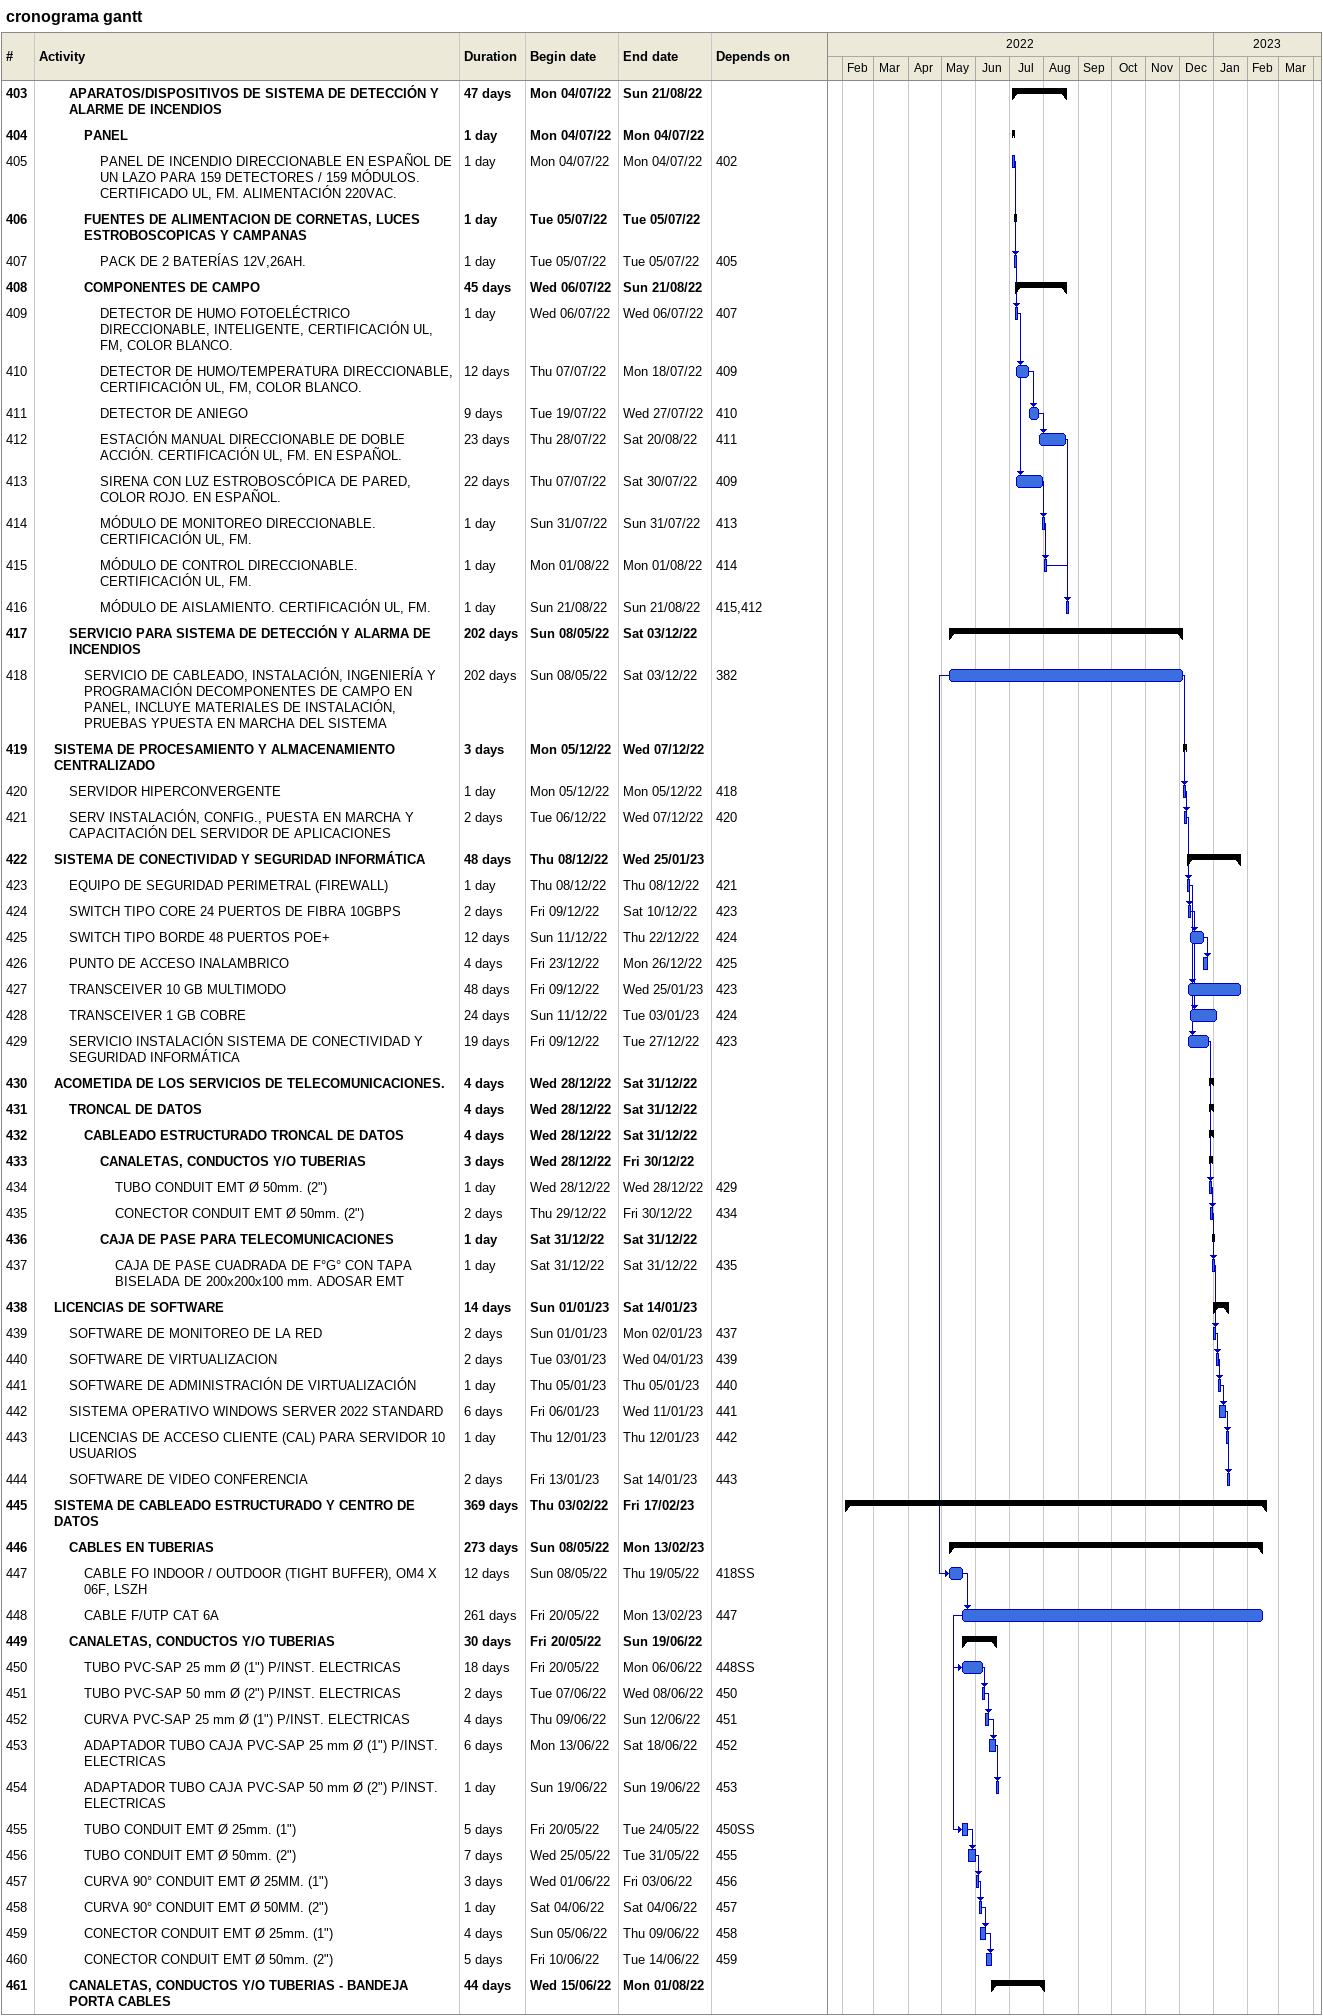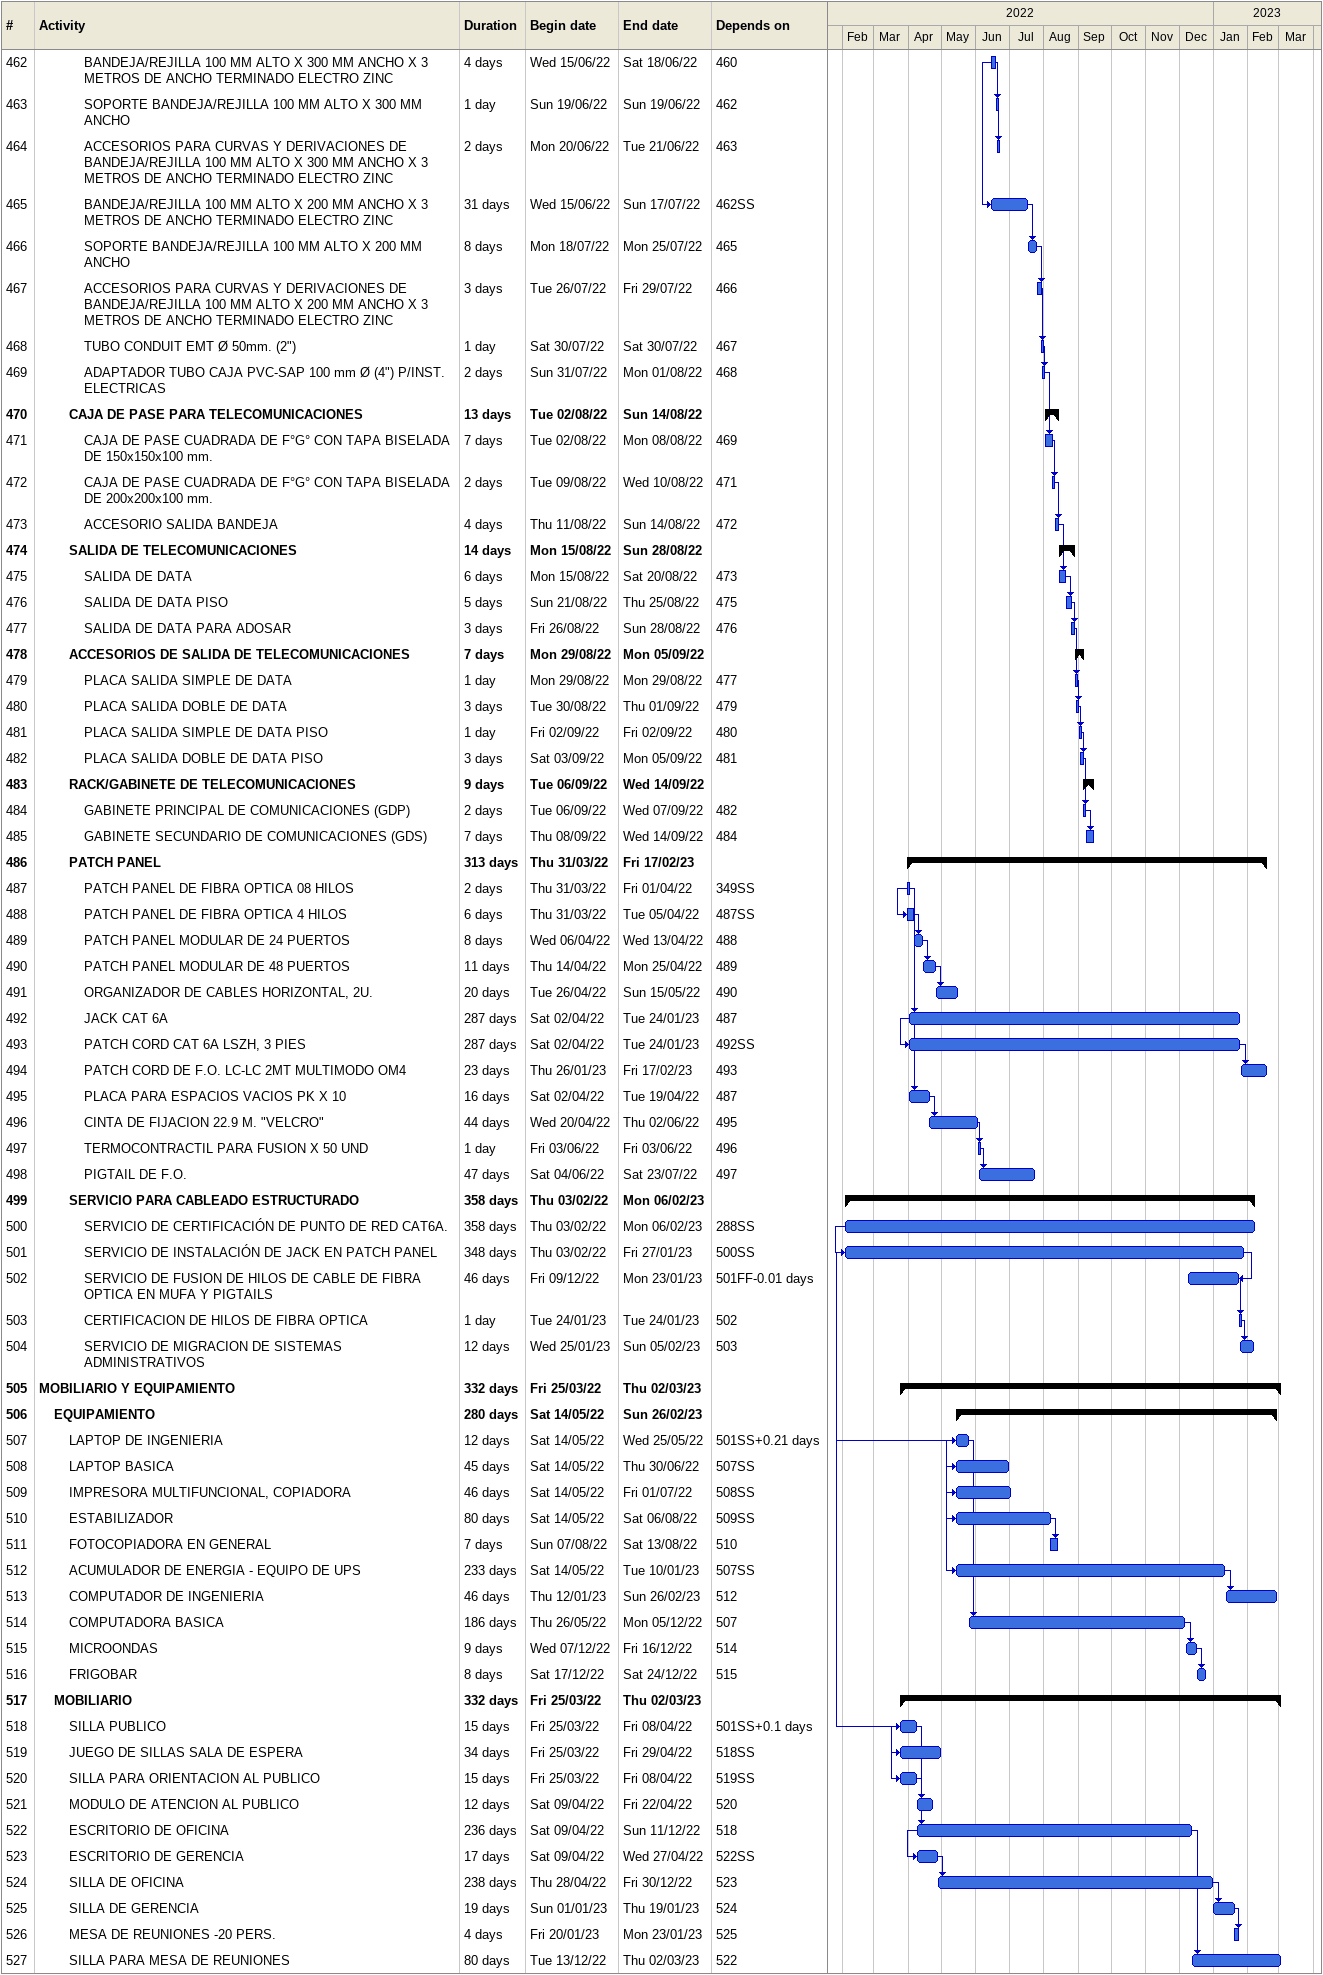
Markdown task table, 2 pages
cronograma gantt

| ID | Level | Task | Duration | Start | Finish | Predecessors |
|---|---|---|---|---|---|---|
| 403 | 3 | **APARATOS/DISPOSITIVOS DE SISTEMA DE DETECCIÓN Y ALARME DE INCENDIOS** | 47d | 2022-07-04 | 2022-08-21 |  |
| 404 | 4 | **PANEL** | 1d | 2022-07-04 | 2022-07-04 |  |
| 405 | 5 | PANEL DE INCENDIO DIRECCIONABLE EN ESPAÑOL DE UN LAZO PARA 159 DETECTORES / 159 MÓDULOS. CERTIFICADO UL, FM. ALIMENTACIÓN 220VAC. | 1d | 2022-07-04 | 2022-07-04 | 402 |
| 406 | 4 | **FUENTES DE ALIMENTACION DE CORNETAS, LUCES ESTROBOSCOPICAS Y CAMPANAS** | 1d | 2022-07-05 | 2022-07-05 |  |
| 407 | 5 | PACK DE 2 BATERÍAS 12V,26AH. | 1d | 2022-07-05 | 2022-07-05 | 405 |
| 408 | 4 | **COMPONENTES DE CAMPO** | 45d | 2022-07-06 | 2022-08-21 |  |
| 409 | 5 | DETECTOR DE HUMO FOTOELÉCTRICO DIRECCIONABLE, INTELIGENTE, CERTIFICACIÓN UL, FM, COLOR BLANCO. | 1d | 2022-07-06 | 2022-07-06 | 407 |
| 410 | 5 | DETECTOR DE HUMO/TEMPERATURA DIRECCIONABLE, CERTIFICACIÓN UL, FM, COLOR BLANCO. | 12d | 2022-07-07 | 2022-07-18 | 409 |
| 411 | 5 | DETECTOR DE ANIEGO | 9d | 2022-07-19 | 2022-07-27 | 410 |
| 412 | 5 | ESTACIÓN MANUAL DIRECCIONABLE DE DOBLE ACCIÓN. CERTIFICACIÓN UL, FM. EN ESPAÑOL. | 23d | 2022-07-28 | 2022-08-20 | 411 |
| 413 | 5 | SIRENA CON LUZ ESTROBOSCÓPICA DE PARED, COLOR ROJO. EN ESPAÑOL. | 22d | 2022-07-07 | 2022-07-30 | 409 |
| 414 | 5 | MÓDULO DE MONITOREO DIRECCIONABLE. CERTIFICACIÓN UL, FM. | 1d | 2022-07-31 | 2022-07-31 | 413 |
| 415 | 5 | MÓDULO DE CONTROL DIRECCIONABLE. CERTIFICACIÓN UL, FM. | 1d | 2022-08-01 | 2022-08-01 | 414 |
| 416 | 5 | MÓDULO DE AISLAMIENTO. CERTIFICACIÓN UL, FM. | 1d | 2022-08-21 | 2022-08-21 | 415, 412 |
| 417 | 3 | **SERVICIO PARA SISTEMA DE DETECCIÓN Y ALARMA DE INCENDIOS** | 202d | 2022-05-08 | 2022-12-03 |  |
| 418 | 4 | SERVICIO DE CABLEADO, INSTALACIÓN, INGENIERÍA Y PROGRAMACIÓN DECOMPONENTES DE CAMPO EN PANEL, INCLUYE MATERIALES DE INSTALACIÓN, PRUEBAS YPUESTA EN MARCHA DEL SISTEMA | 202d | 2022-05-08 | 2022-12-03 | 382 |
| 419 | 2 | **SISTEMA DE PROCESAMIENTO Y ALMACENAMIENTO CENTRALIZADO** | 3d | 2022-12-05 | 2022-12-07 |  |
| 420 | 3 | SERVIDOR HIPERCONVERGENTE | 1d | 2022-12-05 | 2022-12-05 | 418 |
| 421 | 3 | SERV INSTALACIÓN, CONFIG., PUESTA EN MARCHA Y CAPACITACIÓN DEL SERVIDOR DE APLICACIONES | 2d | 2022-12-06 | 2022-12-07 | 420 |
| 422 | 2 | **SISTEMA DE CONECTIVIDAD Y SEGURIDAD INFORMÁTICA** | 48d | 2022-12-08 | 2023-01-25 |  |
| 423 | 3 | EQUIPO DE SEGURIDAD PERIMETRAL (FIREWALL) | 1d | 2022-12-08 | 2022-12-08 | 421 |
| 424 | 3 | SWITCH TIPO CORE 24 PUERTOS DE FIBRA 10GBPS | 2d | 2022-12-09 | 2022-12-10 | 423 |
| 425 | 3 | SWITCH TIPO BORDE 48 PUERTOS POE+ | 12d | 2022-12-11 | 2022-12-22 | 424 |
| 426 | 3 | PUNTO DE ACCESO INALAMBRICO | 4d | 2022-12-23 | 2022-12-26 | 425 |
| 427 | 3 | TRANSCEIVER 10 GB MULTIMODO | 48d | 2022-12-09 | 2023-01-25 | 423 |
| 428 | 3 | TRANSCEIVER 1 GB COBRE | 24d | 2022-12-11 | 2023-01-03 | 424 |
| 429 | 3 | SERVICIO INSTALACIÓN SISTEMA DE CONECTIVIDAD Y SEGURIDAD INFORMÁTICA | 19d | 2022-12-09 | 2022-12-27 | 423 |
| 430 | 2 | **ACOMETIDA DE LOS SERVICIOS DE TELECOMUNICACIONES.** | 4d | 2022-12-28 | 2022-12-31 |  |
| 431 | 3 | **TRONCAL DE DATOS** | 4d | 2022-12-28 | 2022-12-31 |  |
| 432 | 4 | **CABLEADO ESTRUCTURADO TRONCAL DE DATOS** | 4d | 2022-12-28 | 2022-12-31 |  |
| 433 | 5 | **CANALETAS, CONDUCTOS Y/O TUBERIAS** | 3d | 2022-12-28 | 2022-12-30 |  |
| 434 | 6 | TUBO CONDUIT EMT Ø 50mm. (2") | 1d | 2022-12-28 | 2022-12-28 | 429 |
| 435 | 6 | CONECTOR CONDUIT EMT Ø 50mm. (2") | 2d | 2022-12-29 | 2022-12-30 | 434 |
| 436 | 5 | **CAJA DE PASE PARA TELECOMUNICACIONES** | 1d | 2022-12-31 | 2022-12-31 |  |
| 437 | 6 | CAJA DE PASE CUADRADA DE F°G° CON TAPA BISELADA DE 200x200x100 mm. ADOSAR EMT | 1d | 2022-12-31 | 2022-12-31 | 435 |
| 438 | 2 | **LICENCIAS DE SOFTWARE** | 14d | 2023-01-01 | 2023-01-14 |  |
| 439 | 3 | SOFTWARE DE MONITOREO DE LA RED | 2d | 2023-01-01 | 2023-01-02 | 437 |
| 440 | 3 | SOFTWARE DE VIRTUALIZACION | 2d | 2023-01-03 | 2023-01-04 | 439 |
| 441 | 3 | SOFTWARE DE ADMINISTRACIÓN DE VIRTUALIZACIÓN | 1d | 2023-01-05 | 2023-01-05 | 440 |
| 442 | 3 | SISTEMA OPERATIVO WINDOWS SERVER 2022 STANDARD | 6d | 2023-01-06 | 2023-01-11 | 441 |
| 443 | 3 | LICENCIAS DE ACCESO CLIENTE (CAL) PARA SERVIDOR 10 USUARIOS | 1d | 2023-01-12 | 2023-01-12 | 442 |
| 444 | 3 | SOFTWARE DE VIDEO CONFERENCIA | 2d | 2023-01-13 | 2023-01-14 | 443 |
| 445 | 2 | **SISTEMA DE CABLEADO ESTRUCTURADO Y CENTRO DE DATOS** | 369d | 2022-02-03 | 2023-02-17 |  |
| 446 | 3 | **CABLES EN TUBERIAS** | 273d | 2022-05-08 | 2023-02-13 |  |
| 447 | 4 | CABLE FO INDOOR / OUTDOOR (TIGHT BUFFER), OM4 X 06F, LSZH | 12d | 2022-05-08 | 2022-05-19 | 418SS |
| 448 | 4 | CABLE F/UTP CAT 6A | 261d | 2022-05-20 | 2023-02-13 | 447 |
| 449 | 3 | **CANALETAS, CONDUCTOS Y/O TUBERIAS** | 30d | 2022-05-20 | 2022-06-19 |  |
| 450 | 4 | TUBO PVC-SAP 25 mm Ø (1") P/INST. ELECTRICAS | 18d | 2022-05-20 | 2022-06-06 | 448SS |
| 451 | 4 | TUBO PVC-SAP 50 mm Ø (2") P/INST. ELECTRICAS | 2d | 2022-06-07 | 2022-06-08 | 450 |
| 452 | 4 | CURVA PVC-SAP 25 mm Ø (1") P/INST. ELECTRICAS | 4d | 2022-06-09 | 2022-06-12 | 451 |
| 453 | 4 | ADAPTADOR TUBO CAJA PVC-SAP 25 mm Ø (1") P/INST. ELECTRICAS | 6d | 2022-06-13 | 2022-06-18 | 452 |
| 454 | 4 | ADAPTADOR TUBO CAJA PVC-SAP 50 mm Ø (2") P/INST. ELECTRICAS | 1d | 2022-06-19 | 2022-06-19 | 453 |
| 455 | 4 | TUBO CONDUIT EMT Ø 25mm. (1") | 5d | 2022-05-20 | 2022-05-24 | 450SS |
| 456 | 4 | TUBO CONDUIT EMT Ø 50mm. (2") | 7d | 2022-05-25 | 2022-05-31 | 455 |
| 457 | 4 | CURVA 90° CONDUIT EMT Ø 25MM. (1") | 3d | 2022-06-01 | 2022-06-03 | 456 |
| 458 | 4 | CURVA 90° CONDUIT EMT Ø 50MM. (2") | 1d | 2022-06-04 | 2022-06-04 | 457 |
| 459 | 4 | CONECTOR CONDUIT EMT Ø 25mm. (1") | 4d | 2022-06-05 | 2022-06-09 | 458 |
| 460 | 4 | CONECTOR CONDUIT EMT Ø 50mm. (2") | 5d | 2022-06-10 | 2022-06-14 | 459 |
| 461 | 3 | **CANALETAS, CONDUCTOS Y/O TUBERIAS - BANDEJA PORTA CABLES** | 44d | 2022-06-15 | 2022-08-01 |  |
| 462 | 4 | BANDEJA/REJILLA 100 MM ALTO X 300 MM ANCHO X 3 METROS DE ANCHO TERMINADO ELECTRO ZINC | 4d | 2022-06-15 | 2022-06-18 | 460 |
| 463 | 4 | SOPORTE BANDEJA/REJILLA 100 MM ALTO X 300 MM ANCHO | 1d | 2022-06-19 | 2022-06-19 | 462 |
| 464 | 4 | ACCESORIOS PARA CURVAS Y DERIVACIONES DE BANDEJA/REJILLA 100 MM ALTO X 300 MM ANCHO X 3 METROS DE ANCHO TERMINADO ELECTRO ZINC | 2d | 2022-06-20 | 2022-06-21 | 463 |
| 465 | 4 | BANDEJA/REJILLA 100 MM ALTO X 200 MM ANCHO X 3 METROS DE ANCHO TERMINADO ELECTRO ZINC | 31d | 2022-06-15 | 2022-07-17 | 462SS |
| 466 | 4 | SOPORTE BANDEJA/REJILLA 100 MM ALTO X 200 MM ANCHO | 8d | 2022-07-18 | 2022-07-25 | 465 |
| 467 | 4 | ACCESORIOS PARA CURVAS Y DERIVACIONES DE BANDEJA/REJILLA 100 MM ALTO X 200 MM ANCHO X 3 METROS DE ANCHO TERMINADO ELECTRO ZINC | 3d | 2022-07-26 | 2022-07-29 | 466 |
| 468 | 4 | TUBO CONDUIT EMT Ø 50mm. (2") | 1d | 2022-07-30 | 2022-07-30 | 467 |
| 469 | 4 | ADAPTADOR TUBO CAJA PVC-SAP 100 mm Ø (4") P/INST. ELECTRICAS | 2d | 2022-07-31 | 2022-08-01 | 468 |
| 470 | 3 | **CAJA DE PASE PARA TELECOMUNICACIONES** | 13d | 2022-08-02 | 2022-08-14 |  |
| 471 | 4 | CAJA DE PASE CUADRADA DE F°G° CON TAPA BISELADA DE 150x150x100 mm. | 7d | 2022-08-02 | 2022-08-08 | 469 |
| 472 | 4 | CAJA DE PASE CUADRADA DE F°G° CON TAPA BISELADA DE 200x200x100 mm. | 2d | 2022-08-09 | 2022-08-10 | 471 |
| 473 | 4 | ACCESORIO SALIDA BANDEJA | 4d | 2022-08-11 | 2022-08-14 | 472 |
| 474 | 3 | **SALIDA DE TELECOMUNICACIONES** | 14d | 2022-08-15 | 2022-08-28 |  |
| 475 | 4 | SALIDA DE DATA | 6d | 2022-08-15 | 2022-08-20 | 473 |
| 476 | 4 | SALIDA DE DATA PISO | 5d | 2022-08-21 | 2022-08-25 | 475 |
| 477 | 4 | SALIDA DE DATA PARA ADOSAR | 3d | 2022-08-26 | 2022-08-28 | 476 |
| 478 | 3 | **ACCESORIOS DE SALIDA DE TELECOMUNICACIONES** | 7d | 2022-08-29 | 2022-09-05 |  |
| 479 | 4 | PLACA SALIDA SIMPLE DE DATA | 1d | 2022-08-29 | 2022-08-29 | 477 |
| 480 | 4 | PLACA SALIDA DOBLE DE DATA | 3d | 2022-08-30 | 2022-09-01 | 479 |
| 481 | 4 | PLACA SALIDA SIMPLE DE DATA PISO | 1d | 2022-09-02 | 2022-09-02 | 480 |
| 482 | 4 | PLACA SALIDA DOBLE DE DATA PISO | 3d | 2022-09-03 | 2022-09-05 | 481 |
| 483 | 3 | **RACK/GABINETE DE TELECOMUNICACIONES** | 9d | 2022-09-06 | 2022-09-14 |  |
| 484 | 4 | GABINETE PRINCIPAL DE COMUNICACIONES (GDP) | 2d | 2022-09-06 | 2022-09-07 | 482 |
| 485 | 4 | GABINETE SECUNDARIO DE COMUNICACIONES (GDS) | 7d | 2022-09-08 | 2022-09-14 | 484 |
| 486 | 3 | **PATCH PANEL** | 313d | 2022-03-31 | 2023-02-17 |  |
| 487 | 4 | PATCH PANEL DE FIBRA OPTICA 08 HILOS | 2d | 2022-03-31 | 2022-04-01 | 349SS |
| 488 | 4 | PATCH PANEL DE FIBRA OPTICA 4 HILOS | 6d | 2022-03-31 | 2022-04-05 | 487SS |
| 489 | 4 | PATCH PANEL MODULAR DE 24 PUERTOS | 8d | 2022-04-06 | 2022-04-13 | 488 |
| 490 | 4 | PATCH PANEL MODULAR DE 48 PUERTOS | 11d | 2022-04-14 | 2022-04-25 | 489 |
| 491 | 4 | ORGANIZADOR DE CABLES HORIZONTAL, 2U. | 20d | 2022-04-26 | 2022-05-15 | 490 |
| 492 | 4 | JACK CAT 6A | 287d | 2022-04-02 | 2023-01-24 | 487 |
| 493 | 4 | PATCH CORD CAT 6A LSZH, 3 PIES | 287d | 2022-04-02 | 2023-01-24 | 492SS |
| 494 | 4 | PATCH CORD DE F.O. LC-LC 2MT MULTIMODO OM4 | 23d | 2023-01-26 | 2023-02-17 | 493 |
| 495 | 4 | PLACA PARA ESPACIOS VACIOS PK X 10 | 16d | 2022-04-02 | 2022-04-19 | 487 |
| 496 | 4 | CINTA DE FIJACION 22.9 M. "VELCRO" | 44d | 2022-04-20 | 2022-06-02 | 495 |
| 497 | 4 | TERMOCONTRACTIL PARA FUSION X 50 UND | 1d | 2022-06-03 | 2022-06-03 | 496 |
| 498 | 4 | PIGTAIL DE F.O. | 47d | 2022-06-04 | 2022-07-23 | 497 |
| 499 | 3 | **SERVICIO PARA CABLEADO ESTRUCTURADO** | 358d | 2022-02-03 | 2023-02-06 |  |
| 500 | 4 | SERVICIO DE CERTIFICACIÓN DE PUNTO DE RED CAT6A. | 358d | 2022-02-03 | 2023-02-06 | 288SS |
| 501 | 4 | SERVICIO DE INSTALACIÓN DE JACK EN PATCH PANEL | 348d | 2022-02-03 | 2023-01-27 | 500SS |
| 502 | 4 | SERVICIO DE FUSION DE HILOS DE CABLE DE FIBRA OPTICA EN MUFA Y PIGTAILS | 46d | 2022-12-09 | 2023-01-23 | 501FF-0.01d |
| 503 | 4 | CERTIFICACION DE HILOS DE FIBRA OPTICA | 1d | 2023-01-24 | 2023-01-24 | 502 |
| 504 | 4 | SERVICIO DE MIGRACION DE SISTEMAS ADMINISTRATIVOS | 12d | 2023-01-25 | 2023-02-05 | 503 |
| 505 | 1 | **MOBILIARIO Y EQUIPAMIENTO** | 332d | 2022-03-25 | 2023-03-02 |  |
| 506 | 2 | **EQUIPAMIENTO** | 280d | 2022-05-14 | 2023-02-26 |  |
| 507 | 3 | LAPTOP DE INGENIERIA | 12d | 2022-05-14 | 2022-05-25 | 501SS+0.21d |
| 508 | 3 | LAPTOP BASICA | 45d | 2022-05-14 | 2022-06-30 | 507SS |
| 509 | 3 | IMPRESORA MULTIFUNCIONAL, COPIADORA | 46d | 2022-05-14 | 2022-07-01 | 508SS |
| 510 | 3 | ESTABILIZADOR | 80d | 2022-05-14 | 2022-08-06 | 509SS |
| 511 | 3 | FOTOCOPIADORA EN GENERAL | 7d | 2022-08-07 | 2022-08-13 | 510 |
| 512 | 3 | ACUMULADOR DE ENERGIA - EQUIPO DE UPS | 233d | 2022-05-14 | 2023-01-10 | 507SS |
| 513 | 3 | COMPUTADOR DE INGENIERIA | 46d | 2023-01-12 | 2023-02-26 | 512 |
| 514 | 3 | COMPUTADORA BASICA | 186d | 2022-05-26 | 2022-12-05 | 507 |
| 515 | 3 | MICROONDAS | 9d | 2022-12-07 | 2022-12-16 | 514 |
| 516 | 3 | FRIGOBAR | 8d | 2022-12-17 | 2022-12-24 | 515 |
| 517 | 2 | **MOBILIARIO** | 332d | 2022-03-25 | 2023-03-02 |  |
| 518 | 3 | SILLA PUBLICO | 15d | 2022-03-25 | 2022-04-08 | 501SS+0.1d |
| 519 | 3 | JUEGO DE SILLAS SALA DE ESPERA | 34d | 2022-03-25 | 2022-04-29 | 518SS |
| 520 | 3 | SILLA PARA ORIENTACION AL PUBLICO | 15d | 2022-03-25 | 2022-04-08 | 519SS |
| 521 | 3 | MODULO DE ATENCION AL PUBLICO | 12d | 2022-04-09 | 2022-04-22 | 520 |
| 522 | 3 | ESCRITORIO DE OFICINA | 236d | 2022-04-09 | 2022-12-11 | 518 |
| 523 | 3 | ESCRITORIO DE GERENCIA | 17d | 2022-04-09 | 2022-04-27 | 522SS |
| 524 | 3 | SILLA DE OFICINA | 238d | 2022-04-28 | 2022-12-30 | 523 |
| 525 | 3 | SILLA DE GERENCIA | 19d | 2023-01-01 | 2023-01-19 | 524 |
| 526 | 3 | MESA DE REUNIONES -20 PERS. | 4d | 2023-01-20 | 2023-01-23 | 525 |
| 527 | 3 | SILLA PARA MESA DE REUNIONES | 80d | 2022-12-13 | 2023-03-02 | 522 |
